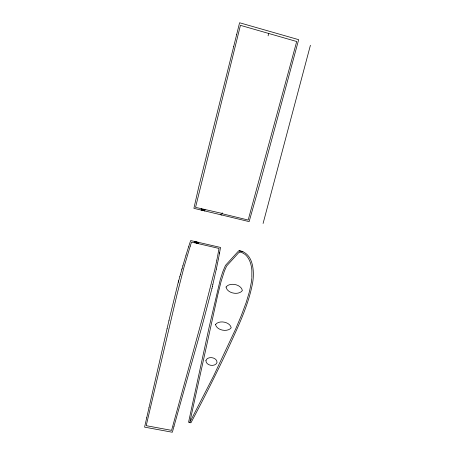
<?xml version="1.0" encoding="UTF-8"?>
<svg xmlns="http://www.w3.org/2000/svg" width="455" height="455" viewBox="0 0 455 455"><rect width="100%" height="100%" fill="white"/><g stroke="black" fill="none" stroke-linecap="round" stroke-linejoin="round"><path stroke-width="0.68" d="M220.396 214.658L249.135 221.613L259.959 183.28L298.662 39.67L239.58 22.756L236.708 34.409M251.843 277.647L251.86 270.281A13.792 13.241 -21 0 0 251.78 269.411L251.683 268.558A17.483 16.795 -20.1 0 0 251.569 267.728L251.439 266.92A19.764 18.996 -19.6 0 0 251.291 266.135L250.62 263.468A20.299 19.52 -19.5 0 0 250.404 262.797L250.102 261.949A16.46 15.828 -20.5 0 0 249.863 261.335L249.448 260.379A13.28 12.774 -21.4 0 0 249.186 259.839L248.737 258.992A10.59 10.192 -22.1 0 0 248.464 258.52L247.821 257.513A9.561 9.202 -22.4 0 0 247.543 257.126L246.9 256.301A10.181 9.8 -22.2 0 0 246.371 255.693L245.694 255.01A11.193 10.778 -21.8 0 0 244.875 254.288L242.037 252.61A6.563 6.324 -22.8 0 0 241.065 252.298L241.013 252.315A8.463 8.156 -22.4 0 0 239.302 252.07L239.262 252.047M251.78 278.341L251.484 281.173A25.332 24.286 -17.5 0 1 251.336 282.265L249.482 291.501L246.223 302.365L241.383 315.366L235.787 328.703L213.583 375.978L189.752 422.467L217.649 295.375L221.067 281.548L224.196 271.675A37.333 35.564 -24.4 0 1 224.52 270.827L226.59 266.05L239.296 252.053M219.583 252.718L220.527 247.452L190.651 240.553L188.762 246.348M219.6 252.633L218.815 256.83M219.39 253.771L219.475 253.298M217.518 256.62L219.02 248.436L191.544 242.094L190.218 246.149M217.416 257.155L217.12 258.645M218.713 257.371L218.423 258.867M217.024 259.134L216.853 259.993M218.36 259.191L217.82 261.915M216.813 260.169L216.466 261.875M216.381 262.285L214.766 269.678M217.524 263.354L217.74 262.313M217.433 263.792L216.301 269.138M216.301 269.138L215.306 273.683M214.641 270.23L202.572 317.465L171.581 430.367L146.203 425.681L176.898 294.994L184.121 266.715L190.196 246.218M146.703 417.821L144.588 427.137L172.343 432.25L173.929 426.568M146.703 417.821L148.978 407.788M148.973 407.788L167.11 328.516M167.104 328.516L169.027 320.24M169.021 320.24L178.263 282.214M222.108 213.418L195.542 207.361L240.433 25.338L296.705 41.519L248.185 220.032L222.04 213.696L222.245 212.86M233.722 46.404L236.702 34.409M233.716 46.404L198.664 187.295L193.898 208.339L221.71 214.976M212.821 284.693L212.388 286.542M212.809 284.693L215.152 274.246M178.275 282.219L178.479 281.446M178.491 281.446L178.696 280.684M178.701 280.684L179.833 276.612M211.956 288.43L212.4 286.542M211.967 288.43L202.299 325.16L173.929 426.574M179.839 276.612L180.328 274.837M268.723 33.425L268.097 35.843M180.334 274.837L181.744 269.787M263.081 223.479L310.412 45.272M181.75 269.787L182.108 268.518M182.108 268.518L182.887 265.777M182.887 265.777L186.015 255.107M186.015 255.107L188.387 247.509M188.489 247.196L188.711 246.496M239.54 250.802L238.682 250.819L225.487 265.373L222.751 271.857L220.271 279.609L209.317 326.394L188.552 422.257L190.918 422.826C203.698 398.79 215.966 374.482 227.517 349.832C236.998 328.931 247.429 308.046 252.115 285.421C254.732 273.961 254.305 253.264 239.489 250.802L242.998 251.609M195.809 242.475C196.879 244.398 196.987 240.456 195.809 242.475M202.191 209.846C203.266 211.814 203.385 207.793 202.191 209.846M197.026 242.896C198.34 243.755 195.872 242.72 197.544 242.566C196.503 241.554 198.613 242.532 197.026 242.896M203.419 210.284C204.739 211.165 202.253 210.102 203.942 209.948C202.941 208.902 204.989 209.914 203.419 210.284M195.969 242.481C196.674 243.931 196.81 240.911 195.969 242.481M202.35 209.852C203.066 211.336 203.186 208.265 202.35 209.852M215.516 324.512C216.665 330.427 227.619 332.474 231.214 327.788C230.088 321.861 219.094 319.808 215.516 324.512M226.05 287.048C227.09 293.321 238.653 295.619 242.361 290.591C241.343 284.307 229.735 282.003 226.05 287.048M205.927 360.4C205.614 365.695 215.016 367.322 217.007 362.624C217.342 357.317 207.907 355.685 205.927 360.4M201.377 208.925L201.104 210.045L201.986 209.311C201.429 211.893 202.879 207.315 201.281 209.926L201.377 208.925M195.002 241.577L194.734 242.674L195.61 241.958C195.058 244.477 196.486 239.995 194.911 242.555L195.002 241.577M204.38 209.624L204.107 210.745L204.813 210.91L204.289 210.648L204.915 210.329L204.397 210.204L204.5 209.789L205.091 209.789L204.38 209.624M197.976 242.248L197.709 243.345L198.408 243.499L197.891 243.249L198.511 242.936L197.993 242.822L198.096 242.413L198.676 242.407L197.976 242.248"/></g></svg>
